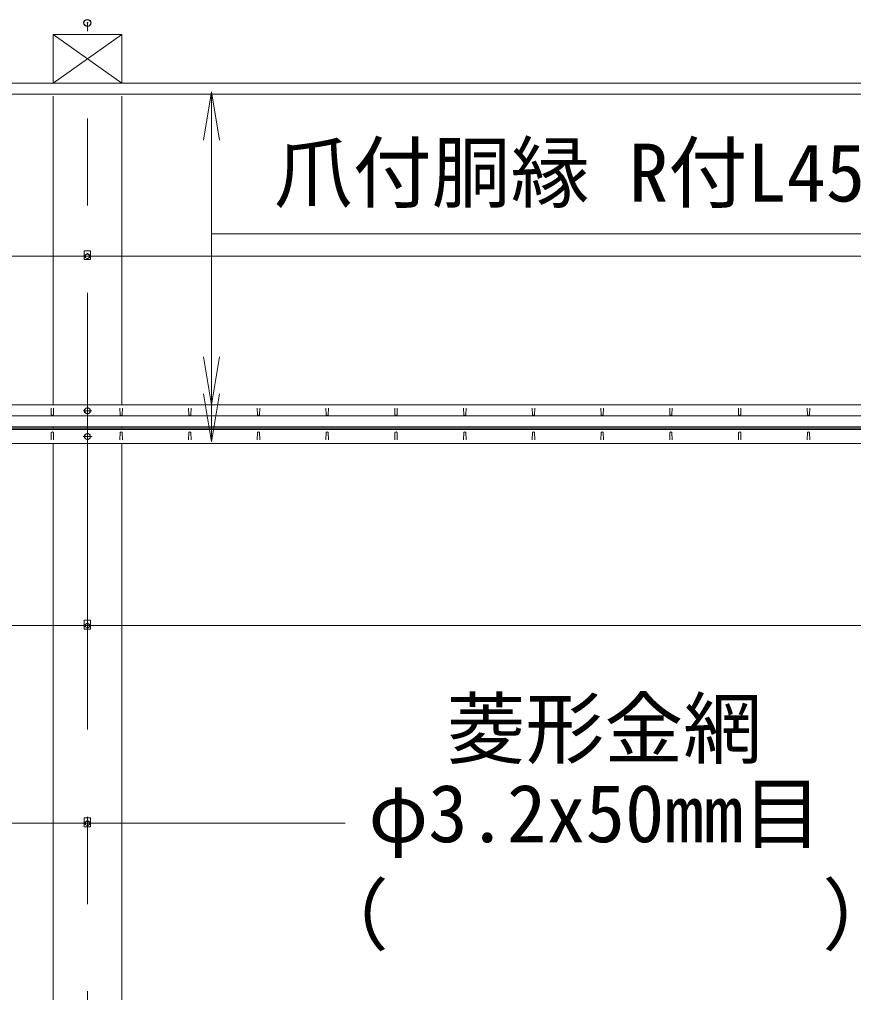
# Model space of a CAD drawing. Units: millimetres, scale not verified. Extents: x -14700 to 14700, y -10395 to 10395.
# Drawn here: x -7770 to -5343, y 2405 to 5237 of the extents above; entities that cross this region are included whole.
import ezdxf
from ezdxf.enums import TextEntityAlignment as Align

# ---------------------------------------------------------------- set-up
doc = ezdxf.new("R2010")
doc.units = ezdxf.units.MM
doc.header["$LTSCALE"] = 40
doc.header["$PDMODE"] = 32
doc.header["$PDSIZE"] = 20
doc.linetypes.add('USER1', pattern=[50.8, 31.75, -6.35, 6.35, -6.35])
for name, color, linetype, lineweight in [('0-0_D-BMK', 2, 'USER1', 13), ('0-4_D-STR1', 1, 'Continuous', 18), ('0-5_D-STR3', 3, 'Continuous', 13), ('0-6_0', 7, 'Continuous', 18), ('0-9_D-STR-TXT', 7, 'Continuous', 13)]:
    doc.layers.add(name, color=color, linetype=linetype, lineweight=lineweight)
doc.layers.add('0-7_Defpoints', color=253, linetype='Continuous')
doc.styles.add('ＭＳ ゴシック', font='')
doc.styles.get('ＭＳ ゴシック').set_extended_font_data('MS Gothic')

# ---------------------------------------------------------------- blocks, each defined once
blk = doc.blocks.new('_Open')
at = {"layer": '0-6_0'}
blk.add_line((-40, 6.67), (0, 0), dxfattribs=at)
blk.add_lwpolyline([(-40, -6.67), (0, 0), (-40, 0)], dxfattribs=at)

msp = doc.modelspace()

# ---------------------------------------------------------------- linework, layer by layer
at = {"layer": '0-0_D-BMK'}
for p, q in [((-7572.27, -4957.26), (-7572.27, 5226.52)), ((-7582.27, 4547.66), (-7562.27, 4547.66)), ((-7559.52, 4097.94), (-7585.02, 4097.94)), ((-7559.52, 4022.74), (-7585.02, 4022.74)), ((-7582.27, 3472.74), (-7562.27, 3472.74)), ((-7582.27, 2897.74), (-7562.27, 2897.74))]:
    msp.add_line(p, q, dxfattribs=at)
at = {"layer": '0-4_D-STR1'}
for p, q in [((-7672.27, 5192.54), (-7472.27, 5051.12)), ((-7672.27, 5051.12), (-7472.27, 5192.54)), ((-7472.27, 5051.12), (-7472.27, 5192.54)), ((-10647.27, 5051.12), (-4651.71, 5051.12)), ((-7472.27, 5051.12), (-7672.27, 5051.12)), ((-10672.27, 5019.3), (-4651.71, 5019.3)), ((-7672.27, 5012.92), (-7672.27, 4114.91)), ((-7472.27, 4114.91), (-7472.27, 5012.92)), ((-10672.27, 4114.91), (-4670.5, 4114.91)), ((-7677.27, 4086.45), (-7678.02, 4105.77)), ((-7671.27, 4086.45), (-7670.52, 4105.77)), ((-7477.27, 4086.45), (-7478.02, 4105.77)), ((-7471.27, 4086.45), (-7470.52, 4105.77)), ((-7277.27, 4086.45), (-7278.02, 4105.77)), ((-7271.27, 4086.45), (-7270.52, 4105.77)), ((-7077.27, 4086.45), (-7078.02, 4105.77)), ((-7071.27, 4086.45), (-7070.52, 4105.77)), ((-6877.27, 4086.45), (-6878.02, 4105.77)), ((-6871.27, 4086.45), (-6870.52, 4105.77)), ((-6677.27, 4086.45), (-6678.02, 4105.77)), ((-6671.27, 4086.45), (-6670.52, 4105.77)), ((-6477.27, 4086.45), (-6478.02, 4105.77)), ((-6471.27, 4086.45), (-6470.52, 4105.77)), ((-6277.27, 4086.45), (-6278.02, 4105.77)), ((-6271.27, 4086.45), (-6270.52, 4105.77)), ((-6077.27, 4086.45), (-6078.02, 4105.77)), ((-6071.27, 4086.45), (-6070.52, 4105.77)), ((-5877.27, 4086.45), (-5878.02, 4105.77)), ((-5871.27, 4086.45), (-5870.52, 4105.77)), ((-5677.27, 4086.45), (-5678.02, 4105.77)), ((-5671.27, 4086.45), (-5670.52, 4105.77)), ((-5477.27, 4086.45), (-5478.02, 4105.77)), ((-5471.27, 4086.45), (-5470.52, 4105.77)), ((-10672.27, 4083.09), (-4670.5, 4083.09)), ((-10672.27, 4051.27), (-4670.5, 4051.27)), ((-7672.27, 4051.27), (-7672.27, 4047.74)), ((-7472.27, 4047.74), (-7472.27, 4051.27)), ((-10672.27, 4047.74), (-4685, 4047.74)), ((-10672.27, 4043.74), (-4685, 4043.74)), ((-7677.27, 4034.61), (-7678.02, 4013.11)), ((-7671.27, 4034.61), (-7670.52, 4013.11)), ((-7477.27, 4034.61), (-7478.02, 4013.11)), ((-7471.27, 4034.61), (-7470.52, 4013.11)), ((-7277.27, 4034.61), (-7278.02, 4013.11)), ((-7271.27, 4034.61), (-7270.52, 4013.11)), ((-7077.27, 4034.61), (-7078.02, 4013.11)), ((-7071.27, 4034.61), (-7070.52, 4013.11)), ((-6877.27, 4034.61), (-6878.02, 4013.11)), ((-6871.27, 4034.61), (-6870.52, 4013.11)), ((-6677.27, 4034.61), (-6678.02, 4013.11)), ((-6671.27, 4034.61), (-6670.52, 4013.11)), ((-6477.27, 4034.61), (-6478.02, 4013.11)), ((-6471.27, 4034.61), (-6470.52, 4013.11)), ((-6277.27, 4034.61), (-6278.02, 4013.11)), ((-6271.27, 4034.61), (-6270.52, 4013.11)), ((-6077.27, 4034.61), (-6078.02, 4013.11)), ((-6071.27, 4034.61), (-6070.52, 4013.11)), ((-5877.27, 4034.61), (-5878.02, 4013.11)), ((-5871.27, 4034.61), (-5870.52, 4013.11)), ((-5677.27, 4034.61), (-5678.02, 4013.11)), ((-5671.27, 4034.61), (-5670.52, 4013.11)), ((-5477.27, 4034.61), (-5478.02, 4013.11)), ((-5471.27, 4034.61), (-5470.52, 4013.11)), ((-10672.27, 4002.74), (-4685, 4002.74)), ((-7672.27, 4002.74), (-7672.27, 1770.74)), ((-7472.27, 1770.74), (-7472.27, 4002.74))]:
    msp.add_line(p, q, dxfattribs=at)
msp.add_lwpolyline([(-7472.27, 5192.54), (-7672.27, 5192.54), (-7672.27, 5051.12)], dxfattribs=at)
for centre, start, end in [((-7674.27, 4087.7), 202.61986, 337.38014), ((-7474.27, 4087.7), 202.61986, 337.38014), ((-7274.27, 4087.7), 202.61986, 337.38014), ((-7074.27, 4087.7), 202.61986, 337.38014), ((-6874.27, 4087.7), 202.61986, 337.38014), ((-6674.27, 4087.7), 202.61986, 337.38014), ((-6474.27, 4087.7), 202.61986, 337.38014), ((-6274.27, 4087.7), 202.61986, 337.38014), ((-6074.27, 4087.7), 202.61986, 337.38014), ((-5874.27, 4087.7), 202.61986, 337.38014), ((-5674.27, 4087.7), 202.61986, 337.38014), ((-5474.27, 4087.7), 202.61986, 337.38014), ((-7674.27, 4033.36), 22.61986, 157.38014), ((-7474.27, 4033.36), 22.61986, 157.38014), ((-7274.27, 4033.36), 22.61986, 157.38014), ((-7074.27, 4033.36), 22.61986, 157.38014), ((-6874.27, 4033.36), 22.61986, 157.38014), ((-6674.27, 4033.36), 22.61986, 157.38014), ((-6474.27, 4033.36), 22.61986, 157.38014), ((-6274.27, 4033.36), 22.61986, 157.38014), ((-6074.27, 4033.36), 22.61986, 157.38014), ((-5874.27, 4033.36), 22.61986, 157.38014), ((-5674.27, 4033.36), 22.61986, 157.38014), ((-5474.27, 4033.36), 22.61986, 157.38014)]:
    msp.add_arc(centre, 3.25, start, end, dxfattribs=at)
at = {"layer": '0-5_D-STR3'}
for p, q in [((-10555.07, 4547.66), (-3822.27, 4547.66)), ((-7578.77, 4551.41), (-7572.27, 4555.17)), ((-7578.77, 4543.91), (-7578.77, 4551.41)), ((-7572.27, 4540.16), (-7578.77, 4543.91)), ((-7572.27, 4555.17), (-7565.77, 4551.41)), ((-7565.77, 4543.91), (-7572.27, 4540.16)), ((-7565.77, 4551.41), (-7565.77, 4543.91)), ((-7580.77, 4102.85), (-7572.27, 4107.76)), ((-7580.77, 4093.03), (-7580.77, 4102.85)), ((-7572.27, 4088.13), (-7580.77, 4093.03)), ((-7563.77, 4093.03), (-7572.27, 4088.13)), ((-7580.77, 4027.65), (-7572.27, 4032.55)), ((-7580.77, 4017.83), (-7580.77, 4027.65)), ((-7572.27, 4012.92), (-7580.77, 4017.83)), ((-7563.77, 4017.83), (-7572.27, 4012.92)), ((-10555.07, 3472.74), (-3822.27, 3472.74)), ((-7578.77, 3476.49), (-7572.27, 3480.24)), ((-7578.77, 3468.98), (-7578.77, 3476.49)), ((-7572.27, 3465.23), (-7578.77, 3468.98)), ((-7572.27, 3480.24), (-7565.77, 3476.49)), ((-7565.77, 3468.98), (-7572.27, 3465.23)), ((-7565.77, 3476.49), (-7565.77, 3468.98)), ((-10555.07, 2897.74), (-6822.27, 2897.74)), ((-7578.77, 2901.49), (-7572.27, 2905.24)), ((-7578.77, 2893.98), (-7578.77, 2901.49)), ((-7572.27, 2890.23), (-7578.77, 2893.98)), ((-7572.27, 2905.24), (-7565.77, 2901.49)), ((-7565.77, 2893.98), (-7572.27, 2890.23)), ((-7565.77, 2901.49), (-7565.77, 2893.98))]:
    msp.add_line(p, q, dxfattribs=at)
for points in [[(-7562.77, 4563.66), (-7562.77, 4537.66), (-7581.77, 4537.66)], [(-7562.77, 4563.66), (-7581.77, 4563.66), (-7581.77, 4537.66)], [(-7572.27, 4107.76), (-7563.77, 4102.85), (-7563.77, 4093.03)], [(-7572.27, 4032.55), (-7563.77, 4027.65), (-7563.77, 4017.83)], [(-7562.77, 3488.74), (-7562.77, 3462.74), (-7581.77, 3462.74)], [(-7562.77, 3488.74), (-7581.77, 3488.74), (-7581.77, 3462.74)], [(-7562.77, 2913.74), (-7562.77, 2887.74), (-7581.77, 2887.74)], [(-7562.77, 2913.74), (-7581.77, 2913.74), (-7581.77, 2887.74)]]:
    msp.add_lwpolyline(points, dxfattribs=at)
for centre, radius in [((-7572.27, 4547.66), 6.25), ((-7572.27, 4097.94), 8.25), ((-7572.27, 4022.74), 8.25), ((-7572.27, 3472.74), 6.25), ((-7572.27, 2897.74), 6.25)]:
    msp.add_circle(centre, radius, dxfattribs=at)
at = {"layer": '0-7_Defpoints'}
msp.add_point((-7572.27, 5226.52), dxfattribs=at)
msp.add_point((-7572.27, 5226.52), dxfattribs=at)
at = {"layer": '0-9_D-STR-TXT'}
for p, q in [((-7211.17, 4603.96), (-7211.17, 5023.67)), ((-7211.17, 4612.28), (-7211.17, 4116.91))]:
    msp.add_line(p, q, dxfattribs=at)
msp.add_lwpolyline([(-4768.6, 4612.28), (-7211.17, 4612.28), (-7211.17, 4009.05)], dxfattribs=at)

# ---------------------------------------------------------------- block references
at = {"layer": '0-9_D-STR-TXT', "xscale": 3.5, "yscale": 3.5}
for p, rotation in [((-7211.17, 5025.67), 90), ((-7211.17, 4114.91), 270), ((-7211.17, 4007.05), 270)]:
    msp.add_blockref('_Open', p, dxfattribs=dict(at, rotation=rotation))

# ---------------------------------------------------------------- texts
at = {"layer": '0-9_D-STR-TXT', "style": 'ＭＳ ゴシック'}
for s, p in [('爪付胴縁 R付L45x45x4', (-7029.38, 4656.33)), ('菱形金網', (-6527.09, 3038.6)), ('φ3.2x50mm目', (-6754.5, 2792.07)), ('（\u3000\u3000   \u3000\u3000）', (-6925.06, 2496.42))]:
    msp.add_text(s, height=168.3, dxfattribs=at).set_placement(p, align=Align.BOTTOM_LEFT)

doc.saveas('drawing.dxf')
